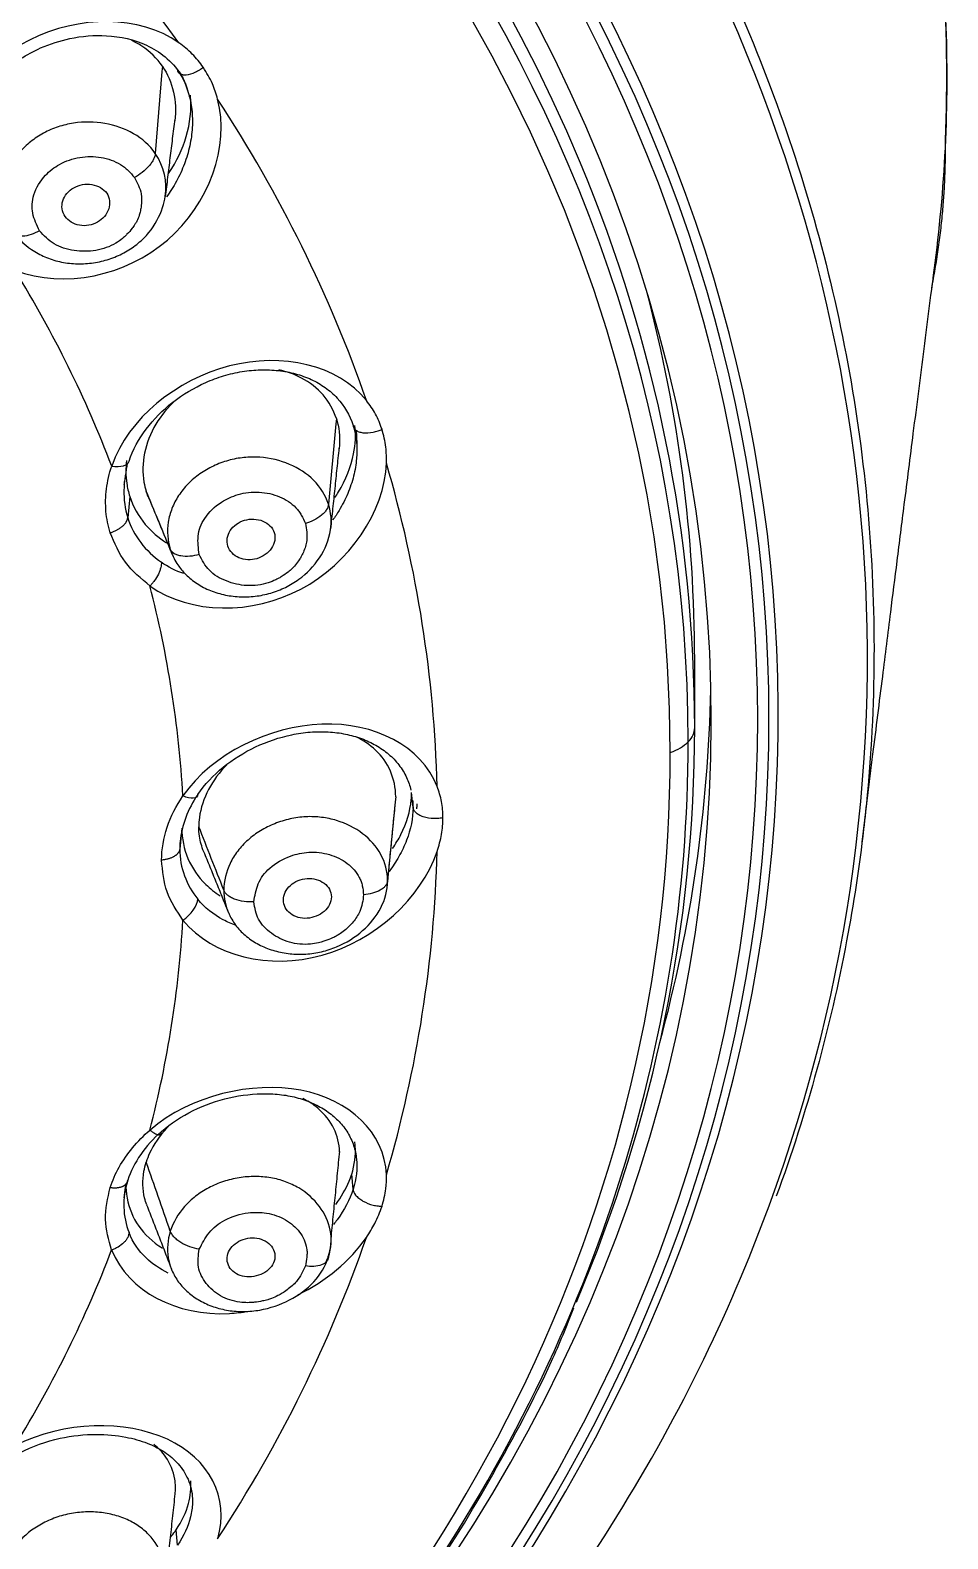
# Model space of a CAD drawing. Extents: x 0 to 1128, y 0 to 827.
# Drawn here: x 462.3 to 479.12, y 530.05 to 557.69 of the extents above; entities that cross this region are included whole.
import ezdxf

# ---------------------------------------------------------------- set-up
doc = ezdxf.new("R2010")
doc.units = 0
doc.header["$LTSCALE"] = 10
doc.header["$MEASUREMENT"] = 0
doc.layers.add('1', color=7, linetype='CONTINUOUS')

msp = doc.modelspace()

# ---------------------------------------------------------------- linework, layer by layer
at = {"layer": '1', "color": 7, "linetype": 'Continuous', "lineweight": -3}
for p, q in [((464.725, 557.029), (464.717, 556.929)), ((464.717, 556.929), (464.596, 555.428)), ((467.905, 550.474), (467.77, 549.001)), ((467.914, 550.572), (467.905, 550.474)), ((464.127, 549.147), (464.091, 548.755)), ((474.481, 544.908), (474.481, 546.149)), ((469.319, 543.449), (469.293, 543.719)), ((468.992, 543.548), (468.853, 542.105)), ((469.002, 543.643), (468.992, 543.548)), ((465.081, 543.07), (465.044, 542.685)), ((468.22, 536.451), (468.195, 536.727)), ((465, 529.93), (464.977, 530.212))]:
    msp.add_line(p, q, dxfattribs=at)
for centre, major_axis, ratio, start_param, end_param in [((437.081, 545.153), (38.932, 0), 0.838671, 5.765608, 7.853982), ((437.081, 545.084), (38.762, 0), 0.838671, 4.712389, 7.853982), ((437.081, 545.06), (38.555, 0), 0.838671, 4.712389, 7.853982), ((437.081, 545.06), (-37.7, 0), 0.838671, 2.104965, 4.712389), ((437.081, 544.908), (37.4, 0), 0.838671, 0.336028, 1.570796), ((437.081, 544.651), (37.281, 0), 0.838671, 0, 3.141593), ((437.081, 544.455), (-36.953, 0), 0.838671, 3.141593, 4.712389), ((437.081, 543.236), (32.688, 0), 0.838671, 0.545306, 0.763739), ((437.081, 543.236), (32.688, 0), 0.838671, 0.283506, 0.50194), ((437.081, 544.908), (37.4, 0), 0.838671, 0, 0.336028), ((437.081, 542.522), (28.054, 0), 0.838671, 0.310102, 0.475192), ((437.081, 546.149), (-37.4, 0), 0.838671, 3.141593, 3.357774), ((437.081, 543.236), (32.688, 0), 0.838671, 0.021707, 0.240141), ((437.081, 542.522), (28.053, 0), 0.838671, 0.048304, 0.213393), ((437.081, 546.149), (37.7, 0), 0.838671, 6.05974, 6.266005), ((437.081, 544.908), (37.4, 0), 0.838671, 5.940973, 6.283185), ((473.481, 544.908), (1, 0), 0.544639, 5.791064, 6.283185), ((437.081, 544.651), (37.281, 0), 0.838671, 5.752256, 6.283185), ((473.481, 544.908), (-1, 0), 0.544639, 2.15735, 2.649471), ((437.081, 544.455), (-36.953, 0), 0.838671, 1.570796, 3.141593), ((437.081, 545.295), (32.385, 0), 0.838671, 6.214119, 6.217506), ((437.081, 543.236), (32.688, 0), 0.838671, 6.043057, 6.261505), ((437.081, 542.522), (28.053, 0), 0.838671, 6.069691, 6.23478), ((437.081, 543.236), (32.688, 0), 0.838671, 5.781294, 5.999727), ((437.081, 542.522), (28.054, 0), 0.838671, 5.807892, 5.972982), ((437.081, 544.651), (37.281, 0), 0.838671, 3.592657, 5.752256)]:
    msp.add_ellipse(centre, major_axis=major_axis, ratio=ratio, start_param=start_param, end_param=end_param, dxfattribs=at)
for points, knots in [([(479.075, 555.666), (479.121, 556.733), (479.094, 558.6), (478.774, 561.288), (478.256, 563.684), (477.494, 566.071), (476.567, 568.253), (475.554, 570.172), (474.585, 571.732), (473.647, 573.064), (472.736, 574.224), (471.817, 575.288), (470.9, 576.265), (469.872, 577.275), (468.6, 578.424), (466.917, 579.793), (464.924, 581.216), (462.67, 582.617), (460.219, 583.936), (457.351, 585.239), (454.034, 586.472), (450.266, 587.568), (446.049, 588.439), (441.6, 588.988), (438.565, 589.09), (437.081, 589.078)], [0, 0, 0, 0, 0.057989, 0.102735, 0.150988, 0.195799, 0.243121, 0.283117, 0.315685, 0.343512, 0.371334, 0.394633, 0.418061, 0.441605, 0.46944, 0.506212, 0.551838, 0.591748, 0.636407, 0.685962, 0.740773, 0.800676, 0.865146, 0.934513, 1, 1, 1, 1]), ([(478.85, 553.148), (478.954, 553.894), (479.104, 555.431), (479.126, 557.751), (478.938, 560.068), (478.528, 562.449), (477.835, 565.002), (476.721, 567.839), (475.068, 570.897), (472.756, 574.1), (469.669, 577.356), (465.698, 580.524), (460.801, 583.505), (456.936, 585.023), (454.93, 585.811)], [0, 0, 0, 0, 0.053992, 0.111354, 0.168641, 0.223642, 0.288019, 0.361808, 0.444929, 0.537413, 0.639218, 0.750226, 0.870307, 1, 1, 1, 1]), ([(443.123, 512.535), (448.124, 513.167), (452.981, 514.592), (461.741, 518.832), (465.642, 521.647), (471.949, 528.279), (474.354, 532.094), (477.336, 540.2), (477.912, 544.488), (477.157, 552.948), (475.825, 557.116), (471.437, 564.759), (468.382, 568.232), (460.967, 574.002), (456.61, 576.298), (447.195, 579.397), (442.139, 580.199), (437.081, 580.199)], [0, 0, 0, 0, 0.125, 0.125, 0.25, 0.25, 0.375, 0.375, 0.5, 0.5, 0.625, 0.625, 0.75, 0.75, 0.875, 0.875, 1, 1, 1, 1]), ([(455.303, 576.847), (456.25, 576.426), (458.143, 575.585), (460.822, 574.091), (463.36, 572.437), (465.732, 570.617), (467.926, 568.648), (469.928, 566.539), (471.726, 564.304), (473.307, 561.957), (474.662, 559.512), (475.784, 556.986), (476.664, 554.392), (477.297, 551.748), (477.68, 549.07), (477.81, 546.374), (477.717, 544.365), (477.602, 543.26), (477.577, 543.05)], [0, 0, 0, 0, 0.065645, 0.131286, 0.196924, 0.262559, 0.328196, 0.393835, 0.459473, 0.525111, 0.590749, 0.656388, 0.722029, 0.787671, 0.853315, 0.91896, 0.984607, 1, 1, 1, 1]), ([(465.029, 557.456), (464.303, 557.968), (463.198, 557.963), (461.388, 557.052), (460.71, 556.169), (460.671, 555.256)], [0, 0, 0, 0, 0.5, 0.5, 1, 1, 1, 1]), ([(461.06, 555.766), (461.121, 555.991), (461.294, 556.374), (461.695, 556.842), (462.097, 557.16), (462.533, 557.395), (463.07, 557.566), (463.746, 557.621), (464.349, 557.484), (464.796, 557.206), (464.981, 557.003), (465.063, 556.883)], [0, 0, 0, 0, 0.145259, 0.263283, 0.352707, 0.431639, 0.536966, 0.668048, 0.822712, 0.908311, 1, 1, 1, 1]), ([(464.725, 557.029), (464.627, 557.172), (464.497, 557.296), (464.291, 557.433), (464.228, 557.468), (464.163, 557.499)], [0, 0, 0, 0, 0.712792, 0.712792, 1, 1, 1, 1]), ([(465.475, 557.007), (465.412, 557.091), (465.284, 557.261), (465.114, 557.391), (465.029, 557.456)], [0, 0, 0, 0, 0.499316, 1, 1, 1, 1]), ([(464.725, 557.029), (464.822, 556.887), (464.891, 556.724), (464.969, 556.385), (464.976, 556.204), (464.953, 556.026)], [0, 0, 0, 0, 0.500955, 0.500955, 1, 1, 1, 1]), ([(465, 556.967), (465.117, 556.797), (465.237, 556.504), (465.285, 556.072), (465.266, 555.736), (465.192, 555.4), (465.069, 555.074), (464.931, 554.82), (464.834, 554.678), (464.802, 554.634)], [0, 0, 0, 0, 0.268329, 0.402494, 0.536659, 0.670823, 0.804988, 0.939153, 1, 1, 1, 1]), ([(465, 556.967), (465.002, 556.938), (465.022, 556.898), (465.09, 556.871), (465.184, 556.868), (465.303, 556.904), (465.409, 556.961), (465.455, 556.992), (465.475, 557.007)], [0, 0, 0, 0, 0.252109, 0.378599, 0.505088, 0.758067, 0.884557, 1, 1, 1, 1]), ([(465.738, 556.426), (465.71, 556.521), (465.649, 556.728), (465.536, 556.909), (465.475, 557.007)], [0, 0, 0, 0, 0.459061, 1, 1, 1, 1]), ([(462.027, 553.286), (462.935, 552.944), (464.051, 553.186), (465.582, 554.497), (465.963, 555.556), (465.738, 556.426)], [0, 0, 0, 0, 0.5, 0.5, 1, 1, 1, 1]), ([(464.839, 555.061), (464.843, 555.067), (464.847, 555.073), (464.989, 555.283), (465.096, 555.508), (465.234, 555.98), (465.263, 556.235), (465.241, 556.483), (465.24, 556.49), (465.24, 556.497)], [0, 0, 0, 0, 0.013654, 0.013654, 0.485372, 0.485372, 0.985522, 0.985522, 1, 1, 1, 1]), ([(464.596, 555.428), (464.493, 555.578), (464.218, 555.821), (463.679, 556.009), (463.19, 556.014), (462.812, 555.925), (462.544, 555.81), (462.305, 555.65), (462.103, 555.454), (461.945, 555.229), (461.838, 554.983), (461.789, 554.725), (461.802, 554.384), (461.897, 554.14), (461.997, 553.995)], [0, 0, 0, 0, 0.125, 0.25, 0.375, 0.4375, 0.5, 0.5625, 0.625, 0.6875, 0.75, 0.8125, 0.875, 1, 1, 1, 1]), ([(462.472, 554.011), (462.448, 554.064), (462.399, 554.169), (462.344, 554.331), (462.33, 554.503), (462.38, 554.748), (462.54, 555.016), (462.846, 555.255), (463.209, 555.378), (463.607, 555.377), (463.882, 555.282), (464.031, 555.178), (464.119, 555.098), (464.177, 555.032), (464.215, 554.987)], [0, 0, 0, 0, 0.063643, 0.126094, 0.187936, 0.250867, 0.393803, 0.500687, 0.625167, 0.749838, 0.874914, 0.906043, 0.937167, 1, 1, 1, 1]), ([(464.596, 555.428), (464.594, 555.397), (464.579, 555.344), (464.531, 555.263), (464.466, 555.179), (464.358, 555.077), (464.262, 555.013), (464.215, 554.987)], [0, 0, 0, 0, 0.248207, 0.37359, 0.498973, 0.74974, 1, 1, 1, 1]), ([(464.215, 554.987), (464.266, 554.89), (464.352, 554.728), (464.346, 554.512), (464.325, 554.381), (464.298, 554.286), (464.267, 554.203), (464.22, 554.124), (464.164, 554.042), (464.096, 553.967), (464.035, 553.906), (463.97, 553.85), (463.813, 553.738), (463.506, 553.629), (463.105, 553.633), (462.721, 553.748), (462.555, 553.924), (462.472, 554.011)], [0, 0, 0, 0, 0.117822, 0.197526, 0.233095, 0.261972, 0.304107, 0.327018, 0.357576, 0.406557, 0.428802, 0.443927, 0.492279, 0.617472, 0.745259, 0.873294, 1, 1, 1, 1]), ([(461.997, 553.995), (462.097, 553.849), (462.297, 553.664), (462.632, 553.501), (462.911, 553.424), (463.206, 553.399), (463.501, 553.424), (463.787, 553.498), (464.054, 553.617), (464.289, 553.779), (464.548, 554.04), (464.712, 554.34), (464.767, 554.575), (464.776, 554.642)], [0, 0, 0, 0, 0.156171, 0.234256, 0.312341, 0.390427, 0.468512, 0.546598, 0.624683, 0.702768, 0.780854, 0.937024, 1, 1, 1, 1]), ([(462.472, 554.011), (462.424, 553.984), (462.318, 553.936), (462.188, 553.91), (462.103, 553.916), (462.036, 553.938), (462.007, 553.97), (461.997, 553.995)], [0, 0, 0, 0, 0.25026, 0.501027, 0.62641, 0.751793, 1, 1, 1, 1]), ([(477.549, 542.814), (477.616, 543.351), (477.741, 544.363), (477.916, 545.766), (478.064, 546.944), (478.196, 547.995), (478.334, 549.086), (478.499, 550.384), (478.687, 551.859), (478.82, 552.901), (478.888, 553.426)], [0, 0, 0, 0, 0.151431, 0.285496, 0.396001, 0.484054, 0.58199, 0.704301, 0.851097, 1, 1, 1, 1]), ([(468.465, 550.905), (467.939, 551.555), (466.923, 551.785), (464.988, 551.287), (464.099, 550.577), (463.797, 549.701)], [0, 0, 0, 0, 0.5, 0.5, 1, 1, 1, 1]), ([(464.115, 549.792), (464.184, 550), (464.4, 550.395), (464.895, 550.891), (465.407, 551.198), (465.847, 551.362), (466.13, 551.428), (466.357, 551.457), (466.581, 551.47), (466.855, 551.459), (467.169, 551.4), (467.459, 551.295), (467.718, 551.146), (468.009, 550.89), (468.159, 550.637), (468.22, 550.446)], [0, 0, 0, 0, 0.125, 0.25, 0.375, 0.4375, 0.5, 0.53125, 0.5625, 0.625, 0.6875, 0.75, 0.8125, 0.875, 1, 1, 1, 1]), ([(467.914, 550.572), (467.863, 550.731), (467.778, 550.879), (467.562, 551.13), (467.427, 551.235), (467.148, 551.382), (467.006, 551.432), (466.858, 551.463)], [0, 0, 0, 0, 0.353362, 0.353362, 0.703672, 0.703672, 1, 1, 1, 1]), ([(464.973, 550.912), (464.829, 550.78), (464.702, 550.629), (464.506, 550.302), (464.435, 550.12), (464.362, 549.761), (464.358, 549.579), (464.398, 549.351), (464.411, 549.295), (464.429, 549.241)], [0, 0, 0, 0, 0.293785, 0.293785, 0.599632, 0.599632, 0.902064, 0.902064, 1, 1, 1, 1]), ([(468.751, 550.375), (468.716, 550.471), (468.645, 550.662), (468.525, 550.824), (468.465, 550.905)], [0, 0, 0, 0, 0.499304, 1, 1, 1, 1]), ([(468.22, 550.446), (468.281, 550.257), (468.311, 549.947), (468.239, 549.518), (468.13, 549.196), (467.992, 548.927), (467.889, 548.769), (467.847, 548.711)], [0, 0, 0, 0, 0.356839, 0.535258, 0.713678, 0.892097, 1, 1, 1, 1]), ([(467.887, 549.123), (467.91, 549.158), (467.933, 549.193), (468.087, 549.448), (468.184, 549.689), (468.265, 550.1), (468.273, 550.275), (468.253, 550.442)], [0, 0, 0, 0, 0.085264, 0.085264, 0.616561, 0.616561, 1, 1, 1, 1]), ([(467.914, 550.572), (467.964, 550.414), (467.982, 550.242), (467.969, 550.051), (467.968, 550.033), (467.966, 550.015)], [0, 0, 0, 0, 0.905781, 0.905781, 1, 1, 1, 1]), ([(468.22, 550.446), (468.223, 550.417), (468.245, 550.372), (468.321, 550.329), (468.426, 550.304), (468.558, 550.312), (468.677, 550.344), (468.728, 550.365), (468.751, 550.375)], [0, 0, 0, 0, 0.252109, 0.378599, 0.505088, 0.758067, 0.884557, 1, 1, 1, 1]), ([(468.832, 549.757), (468.832, 549.855), (468.833, 550.068), (468.78, 550.267), (468.751, 550.375)], [0, 0, 0, 0, 0.459061, 1, 1, 1, 1]), ([(464.069, 549.805), (464.052, 549.663), (464.053, 549.521), (464.084, 549.304), (464.102, 549.224), (464.127, 549.147)], [0, 0, 0, 0, 0.632206, 0.632206, 1, 1, 1, 1]), ([(467.77, 549.001), (467.717, 549.169), (467.528, 549.463), (467.072, 549.761), (466.607, 549.871), (466.221, 549.866), (465.933, 549.813), (465.658, 549.709), (465.407, 549.564), (465.19, 549.381), (465.015, 549.165), (464.892, 548.926), (464.802, 548.593), (464.819, 548.338), (464.871, 548.175)], [0, 0, 0, 0, 0.125, 0.25, 0.375, 0.4375, 0.5, 0.5625, 0.625, 0.6875, 0.75, 0.8125, 0.875, 1, 1, 1, 1]), ([(464.499, 547.504), (465.253, 546.979), (466.366, 546.975), (468.157, 547.919), (468.799, 548.865), (468.832, 549.757)], [0, 0, 0, 0, 0.5, 0.5, 1, 1, 1, 1]), ([(465.401, 548.081), (465.393, 548.138), (465.379, 548.249), (465.375, 548.418), (465.412, 548.587), (465.532, 548.813), (465.764, 549.038), (466.125, 549.203), (466.506, 549.245), (466.884, 549.158), (467.117, 549.007), (467.227, 548.874), (467.287, 548.778), (467.322, 548.701), (467.346, 548.65)], [0, 0, 0, 0, 0.063643, 0.126094, 0.187936, 0.250867, 0.393803, 0.500687, 0.625167, 0.749838, 0.874914, 0.906043, 0.937167, 1, 1, 1, 1]), ([(464.127, 549.147), (464.186, 548.961), (464.285, 548.785), (464.522, 548.504), (464.655, 548.388), (464.804, 548.294)], [0, 0, 0, 0, 0.539005, 0.539005, 1, 1, 1, 1]), ([(467.77, 549.001), (467.768, 548.971), (467.751, 548.922), (467.698, 548.852), (467.625, 548.783), (467.505, 548.706), (467.397, 548.665), (467.346, 548.65)], [0, 0, 0, 0, 0.248207, 0.37359, 0.498973, 0.74974, 1, 1, 1, 1]), ([(464.499, 547.504), (464.335, 547.641), (464.008, 547.912), (463.849, 548.291), (463.77, 548.479)], [0, 0, 0, 0, 0.500612, 1, 1, 1, 1]), ([(464.993, 547.918), (465.033, 547.854), (465.134, 547.726), (465.328, 547.561), (465.57, 547.426), (465.843, 547.339), (466.131, 547.3), (466.425, 547.309), (466.715, 547.367), (466.986, 547.473), (467.311, 547.67), (467.643, 548.014), (467.78, 548.351), (467.807, 548.531)], [0, 0, 0, 0, 0.067589, 0.144351, 0.221113, 0.297876, 0.374638, 0.4514, 0.528162, 0.604924, 0.681686, 0.835211, 1, 1, 1, 1]), ([(467.346, 548.65), (467.365, 548.545), (467.398, 548.37), (467.329, 548.162), (467.27, 548.04), (467.216, 547.954), (467.162, 547.88), (467.094, 547.813), (467.016, 547.746), (466.929, 547.688), (466.853, 547.643), (466.774, 547.602), (466.592, 547.528), (466.269, 547.489), (465.889, 547.579), (465.559, 547.772), (465.454, 547.979), (465.401, 548.081)], [0, 0, 0, 0, 0.117822, 0.197526, 0.233095, 0.261972, 0.304107, 0.327018, 0.357576, 0.406557, 0.428802, 0.443927, 0.492279, 0.617472, 0.745259, 0.873294, 1, 1, 1, 1]), ([(465.401, 548.081), (465.347, 548.065), (465.229, 548.042), (465.084, 548.046), (464.989, 548.071), (464.914, 548.109), (464.883, 548.148), (464.871, 548.175)], [0, 0, 0, 0, 0.25026, 0.501027, 0.62641, 0.751793, 1, 1, 1, 1]), ([(464.706, 547.939), (464.708, 547.912), (464.703, 547.863), (464.679, 547.786), (464.644, 547.703), (464.594, 547.62), (464.54, 547.549), (464.512, 547.518), (464.499, 547.504)], [0, 0, 0, 0, 0.252213, 0.378774, 0.505336, 0.758459, 0.885021, 1, 1, 1, 1]), ([(469.762, 543.832), (469.473, 544.571), (468.616, 545.008), (466.685, 544.938), (465.647, 544.44), (465.103, 543.658)], [0, 0, 0, 0, 0.5, 0.5, 1, 1, 1, 1]), ([(465.375, 543.683), (465.501, 543.869), (465.818, 544.205), (466.422, 544.58), (466.983, 544.769), (467.434, 544.835), (467.767, 544.839), (468.084, 544.798), (468.379, 544.716), (468.646, 544.592), (468.878, 544.431), (469.068, 544.232), (469.205, 544.008), (469.262, 543.844), (469.282, 543.763)], [0, 0, 0, 0, 0.13428, 0.26856, 0.40284, 0.46998, 0.53712, 0.60426, 0.6714, 0.73854, 0.80568, 0.87282, 0.93996, 1, 1, 1, 1]), ([(469.002, 543.643), (469.002, 543.808), (468.967, 543.969), (468.842, 544.258), (468.749, 544.388), (468.531, 544.594), (468.408, 544.676), (468.273, 544.739)], [0, 0, 0, 0, 0.347824, 0.347824, 0.692646, 0.692646, 1, 1, 1, 1]), ([(465.906, 544.23), (465.771, 544.093), (465.657, 543.938), (465.486, 543.613), (465.428, 543.437), (465.397, 543.208), (465.393, 543.151), (465.393, 543.095)], [0, 0, 0, 0, 0.423788, 0.423788, 0.859049, 0.859049, 1, 1, 1, 1]), ([(468.943, 542.695), (469.001, 542.779), (469.053, 542.865), (469.201, 543.158), (469.267, 543.377), (469.291, 543.631), (469.293, 543.675), (469.293, 543.719)], [0, 0, 0, 0, 0.262062, 0.262062, 0.872293, 0.872293, 1, 1, 1, 1]), ([(469.868, 543.258), (469.864, 543.358), (469.856, 543.559), (469.793, 543.74), (469.762, 543.831)], [0, 0, 0, 0, 0.499321, 1, 1, 1, 1]), ([(469.319, 543.449), (469.319, 543.251), (469.256, 542.944), (469.07, 542.55), (468.948, 542.363), (468.882, 542.275)], [0, 0, 0, 0, 0.50652, 0.75978, 1, 1, 1, 1]), ([(469.868, 543.258), (469.845, 543.253), (469.793, 543.244), (469.67, 543.239), (469.532, 543.26), (469.424, 543.309), (469.344, 543.369), (469.322, 543.419), (469.319, 543.449)], [0, 0, 0, 0, 0.113263, 0.240065, 0.493669, 0.620472, 0.747274, 1, 1, 1, 1]), ([(468.853, 542.105), (468.853, 542.278), (468.763, 542.604), (468.42, 542.989), (468.013, 543.196), (467.645, 543.274), (467.355, 543.285), (467.063, 543.244), (466.781, 543.157), (466.519, 543.027), (466.288, 542.856), (466.098, 542.652), (465.912, 542.35), (465.852, 542.099), (465.852, 541.93)], [0, 0, 0, 0, 0.125, 0.25, 0.375, 0.4375, 0.5, 0.5625, 0.625, 0.6875, 0.75, 0.8125, 0.875, 1, 1, 1, 1]), ([(469.762, 542.642), (469.793, 542.746), (469.856, 542.953), (469.864, 543.157), (469.868, 543.258)], [0, 0, 0, 0, 0.502405, 1, 1, 1, 1]), ([(465.081, 543.07), (465.081, 542.877), (465.121, 542.686), (465.269, 542.336), (465.38, 542.173), (465.598, 541.96), (465.687, 541.89), (465.783, 541.83)], [0, 0, 0, 0, 0.38862, 0.38862, 0.780122, 0.780122, 1, 1, 1, 1]), ([(465.483, 542.637), (465.446, 542.728), (465.42, 542.824), (465.397, 542.979), (465.393, 543.037), (465.393, 543.095)], [0, 0, 0, 0, 0.636558, 0.636558, 1, 1, 1, 1]), ([(477.577, 543.05), (477.498, 542.365), (477.152, 540.092), (476.538, 537.857), (475.977, 536.324)], [0, 0, 0, 0, 0.300481, 1, 1, 1, 1]), ([(465.103, 541.383), (465.65, 540.715), (466.688, 540.473), (468.615, 541.007), (469.473, 541.785), (469.762, 542.642)], [0, 0, 0, 0, 0.5, 0.5, 1, 1, 1, 1]), ([(466.4, 541.717), (466.41, 541.773), (466.43, 541.884), (466.477, 542.049), (466.563, 542.204), (466.745, 542.397), (467.033, 542.564), (467.425, 542.646), (467.798, 542.604), (468.13, 542.439), (468.304, 542.243), (468.369, 542.091), (468.397, 541.985), (468.407, 541.903), (468.413, 541.849)], [0, 0, 0, 0, 0.063643, 0.126094, 0.187936, 0.250867, 0.393803, 0.500687, 0.625167, 0.749838, 0.874914, 0.906043, 0.937167, 1, 1, 1, 1]), ([(465.103, 541.383), (464.99, 541.55), (464.765, 541.883), (464.729, 542.282), (464.711, 542.482)], [0, 0, 0, 0, 0.500612, 1, 1, 1, 1]), ([(465.941, 541.508), (465.949, 541.489), (465.994, 541.396), (466.098, 541.238), (466.288, 541.056), (466.519, 540.913), (466.781, 540.813), (467.063, 540.759), (467.355, 540.752), (467.645, 540.796), (468.013, 540.917), (468.583, 541.272), (468.853, 541.757), (468.853, 542.105)], [0, 0, 0, 0, 0.017527, 0.087703, 0.15788, 0.228057, 0.298233, 0.36841, 0.438587, 0.508763, 0.57894, 0.719293, 1, 1, 1, 1]), ([(468.853, 542.105), (468.85, 542.076), (468.833, 542.03), (468.778, 541.972), (468.703, 541.919), (468.578, 541.869), (468.466, 541.852), (468.413, 541.849)], [0, 0, 0, 0, 0.248207, 0.37359, 0.498973, 0.74974, 1, 1, 1, 1]), ([(466.078, 541.285), (465.996, 541.314), (465.727, 541.431), (465.501, 541.61), (465.374, 541.765)], [0, 0, 0, 0, 0.295261, 1, 1, 1, 1]), ([(466.4, 541.717), (466.344, 541.714), (466.222, 541.716), (466.072, 541.753), (465.974, 541.8), (465.896, 541.855), (465.863, 541.901), (465.852, 541.93)], [0, 0, 0, 0, 0.25026, 0.501027, 0.62641, 0.751793, 1, 1, 1, 1]), ([(468.413, 541.849), (468.4, 541.743), (468.378, 541.567), (468.25, 541.381), (468.157, 541.276), (468.08, 541.204), (468.006, 541.144), (467.922, 541.095), (467.828, 541.046), (467.728, 541.009), (467.643, 540.981), (467.556, 540.959), (467.36, 540.926), (467.042, 540.959), (466.71, 541.127), (466.457, 541.385), (466.419, 541.607), (466.4, 541.717)], [0, 0, 0, 0, 0.117822, 0.197526, 0.233095, 0.261972, 0.304107, 0.327018, 0.357576, 0.406557, 0.428802, 0.443927, 0.492279, 0.617472, 0.745259, 0.873294, 1, 1, 1, 1]), ([(468.832, 536.717), (468.799, 537.492), (468.156, 538.096), (466.365, 538.435), (465.25, 538.176), (464.499, 537.537)], [0, 0, 0, 0, 0.5, 0.5, 1, 1, 1, 1]), ([(464.707, 537.509), (464.882, 537.662), (465.279, 537.92), (465.95, 538.153), (466.521, 538.217), (466.952, 538.186), (467.255, 538.12), (467.529, 538.014), (467.769, 537.872), (467.971, 537.697), (468.13, 537.492), (468.239, 537.259), (468.311, 536.92), (468.281, 536.641), (468.22, 536.451)], [0, 0, 0, 0, 0.125, 0.25, 0.375, 0.4375, 0.5, 0.5625, 0.625, 0.6875, 0.75, 0.8125, 0.875, 1, 1, 1, 1]), ([(467.974, 537.13), (467.973, 537.15), (467.972, 537.17), (467.958, 537.341), (467.913, 537.487), (467.767, 537.75), (467.662, 537.87), (467.464, 538.023), (467.385, 538.072), (467.299, 538.114)], [0, 0, 0, 0, 0.047844, 0.047844, 0.412439, 0.412439, 0.788146, 0.788146, 1, 1, 1, 1]), ([(464.823, 537.591), (464.817, 537.584), (464.811, 537.578), (464.674, 537.43), (464.566, 537.273), (464.467, 537.058), (464.446, 537.004), (464.429, 536.95)], [0, 0, 0, 0, 0.034116, 0.034116, 0.76373, 0.76373, 1, 1, 1, 1]), ([(464.499, 537.537), (464.512, 537.526), (464.539, 537.505), (464.594, 537.47), (464.644, 537.45), (464.679, 537.451), (464.703, 537.466), (464.708, 537.49), (464.707, 537.509)], [0, 0, 0, 0, 0.115643, 0.242119, 0.495072, 0.621548, 0.748024, 1, 1, 1, 1]), ([(468.195, 536.727), (468.25, 536.9), (468.273, 537.076), (468.259, 537.267), (468.256, 537.294), (468.252, 537.321)], [0, 0, 0, 0, 0.857928, 0.857928, 1, 1, 1, 1]), ([(464.438, 536.166), (464.423, 536.208), (464.41, 536.25), (464.363, 536.448), (464.357, 536.615), (464.397, 536.837), (464.411, 536.894), (464.429, 536.95)], [0, 0, 0, 0, 0.172523, 0.172523, 0.790733, 0.790733, 1, 1, 1, 1]), ([(464.056, 536.51), (464.057, 536.483), (464.059, 536.456), (464.076, 536.243), (464.13, 536.062), (464.307, 535.734), (464.436, 535.584), (464.635, 535.432), (464.679, 535.401), (464.726, 535.373)], [0, 0, 0, 0, 0.059052, 0.059052, 0.467051, 0.467051, 0.886924, 0.886924, 1, 1, 1, 1]), ([(467.77, 535.208), (467.824, 535.376), (467.839, 535.709), (467.633, 536.156), (467.311, 536.443), (466.986, 536.598), (466.715, 536.67), (466.425, 536.694), (466.131, 536.67), (465.842, 536.601), (465.57, 536.486), (465.328, 536.329), (465.058, 536.077), (464.923, 535.848), (464.871, 535.686)], [0, 0, 0, 0, 0.125, 0.25, 0.375, 0.4375, 0.5, 0.5625, 0.625, 0.6875, 0.75, 0.8125, 0.875, 1, 1, 1, 1]), ([(467.902, 536.175), (468.004, 536.311), (468.089, 536.455), (468.166, 536.643), (468.181, 536.685), (468.195, 536.727)], [0, 0, 0, 0, 0.777495, 0.777495, 1, 1, 1, 1]), ([(468.751, 536.141), (468.78, 536.248), (468.834, 536.443), (468.832, 536.632), (468.832, 536.716)], [0, 0, 0, 0, 0.54889, 1, 1, 1, 1]), ([(463.796, 535.34), (463.743, 535.525), (463.635, 535.894), (463.725, 536.288), (463.77, 536.485)], [0, 0, 0, 0, 0.50061, 1, 1, 1, 1]), ([(468.22, 536.451), (468.16, 536.262), (468.044, 536.042), (467.886, 535.836), (467.863, 535.807)], [0, 0, 0, 0, 0.858458, 1, 1, 1, 1]), ([(468.22, 536.451), (468.223, 536.421), (468.245, 536.366), (468.321, 536.289), (468.426, 536.217), (468.558, 536.165), (468.677, 536.144), (468.728, 536.141), (468.751, 536.141)], [0, 0, 0, 0, 0.251999, 0.378486, 0.504974, 0.757949, 0.884437, 1, 1, 1, 1]), ([(465.401, 535.353), (465.428, 535.405), (465.481, 535.508), (465.576, 535.657), (465.706, 535.788), (465.937, 535.935), (466.262, 536.035), (466.657, 536.03), (466.997, 535.91), (467.26, 535.679), (467.364, 535.452), (467.379, 535.291), (467.372, 535.183), (467.356, 535.102), (467.346, 535.048)], [0, 0, 0, 0, 0.063643, 0.126094, 0.187936, 0.250867, 0.393803, 0.500687, 0.625167, 0.749838, 0.874914, 0.906043, 0.937167, 1, 1, 1, 1]), ([(468.465, 535.569), (468.521, 535.655), (468.641, 535.841), (468.712, 536.036), (468.751, 536.141)], [0, 0, 0, 0, 0.459073, 1, 1, 1, 1]), ([(464.871, 535.686), (464.819, 535.523), (464.803, 535.287), (464.863, 535.064), (464.887, 535)], [0, 0, 0, 0, 0.700956, 1, 1, 1, 1]), ([(465.401, 535.353), (465.347, 535.362), (465.229, 535.391), (465.084, 535.46), (464.989, 535.528), (464.914, 535.6), (464.883, 535.653), (464.871, 535.686)], [0, 0, 0, 0, 0.25026, 0.501027, 0.62641, 0.751793, 1, 1, 1, 1]), ([(464.114, 535.657), (464.113, 535.63), (464.101, 535.584), (464.062, 535.521), (464.007, 535.458), (463.933, 535.403), (463.854, 535.362), (463.815, 535.346), (463.796, 535.34)], [0, 0, 0, 0, 0.252229, 0.378798, 0.505368, 0.758507, 0.885076, 1, 1, 1, 1]), ([(464.834, 534.916), (464.682, 534.989), (464.385, 535.191), (464.184, 535.479), (464.114, 535.657)], [0, 0, 0, 0, 0.459337, 1, 1, 1, 1]), ([(463.796, 535.34), (464.103, 534.576), (464.988, 534.123), (466.07, 534.183), (466.186, 534.197), (466.302, 534.217)], [0, 0, 0, 0, 0.89355, 0.89355, 1, 1, 1, 1]), ([(464.887, 535), (464.892, 534.988), (464.927, 534.902), (465.015, 534.747), (465.19, 534.559), (465.407, 534.406), (465.658, 534.293), (465.933, 534.224), (466.221, 534.204), (466.607, 534.242), (467.258, 534.462), (467.663, 534.873), (467.77, 535.208)], [0, 0, 0, 0, 0.011163, 0.087227, 0.163291, 0.239356, 0.31542, 0.391485, 0.467549, 0.543614, 0.695742, 1, 1, 1, 1]), ([(467.346, 535.048), (467.301, 534.949), (467.226, 534.783), (467.047, 534.631), (466.927, 534.549), (466.831, 534.496), (466.743, 534.455), (466.648, 534.425), (466.544, 534.399), (466.439, 534.384), (466.349, 534.375), (466.26, 534.373), (466.065, 534.383), (465.774, 534.482), (465.512, 534.716), (465.352, 535.02), (465.385, 535.242), (465.401, 535.353)], [0, 0, 0, 0, 0.117822, 0.197526, 0.233095, 0.261972, 0.304107, 0.327018, 0.357576, 0.406557, 0.428802, 0.443927, 0.492279, 0.617472, 0.745259, 0.873294, 1, 1, 1, 1]), ([(467.77, 535.208), (467.768, 535.18), (467.751, 535.138), (467.698, 535.092), (467.625, 535.055), (467.505, 535.032), (467.397, 535.039), (467.346, 535.048)], [0, 0, 0, 0, 0.248207, 0.37359, 0.498973, 0.74974, 1, 1, 1, 1]), ([(469.279, 528.886), (469.364, 528.998), (469.921, 529.75), (470.794, 531.22), (471.706, 532.911), (472.139, 533.95), (472.268, 534.279)], [0, 0, 0, 0, 0.066682, 0.446384, 0.825836, 1, 1, 1, 1]), ([(465.739, 530.048), (465.964, 530.802), (465.583, 531.517), (464.05, 532.225), (462.93, 532.211), (462.026, 531.755)], [0, 0, 0, 0, 0.5, 0.5, 1, 1, 1, 1]), ([(462.108, 531.622), (462.351, 531.745), (462.808, 531.911), (463.491, 531.981), (464.031, 531.93), (464.439, 531.816), (464.762, 531.655), (465.013, 531.444), (465.203, 531.169), (465.264, 530.953), (465.273, 530.831)], [0, 0, 0, 0, 0.170221, 0.3166, 0.441233, 0.543582, 0.629921, 0.733042, 0.856481, 1, 1, 1, 1]), ([(464.959, 530.851), (464.97, 530.951), (464.968, 531.049), (464.929, 531.288), (464.872, 531.425), (464.728, 531.631), (464.655, 531.71), (464.57, 531.78)], [0, 0, 0, 0, 0.276628, 0.276628, 0.701617, 0.701617, 1, 1, 1, 1]), ([(464.977, 530.212), (465.084, 530.367), (465.162, 530.531), (465.244, 530.834), (465.256, 530.977), (465.245, 531.112)], [0, 0, 0, 0, 0.531017, 0.531017, 1, 1, 1, 1]), ([(465.27, 530.868), (465.276, 530.814), (465.282, 530.677), (465.238, 530.364), (465.118, 530.102), (465, 529.93)], [0, 0, 0, 0, 0.180776, 0.453851, 1, 1, 1, 1]), ([(464.596, 528.782), (464.7, 528.932), (464.819, 529.251), (464.764, 529.726), (464.548, 530.073), (464.289, 530.292), (464.054, 530.42), (463.787, 530.505), (463.501, 530.546), (463.206, 530.541), (462.911, 530.488), (462.632, 530.389), (462.297, 530.204), (462.097, 530.012), (461.997, 529.866)], [0, 0, 0, 0, 0.125, 0.25, 0.375, 0.4375, 0.5, 0.5625, 0.625, 0.6875, 0.75, 0.8125, 0.875, 1, 1, 1, 1]), ([(464.877, 530.079), (464.882, 530.086), (464.888, 530.093), (464.923, 530.136), (464.951, 530.174), (464.977, 530.212)], [0, 0, 0, 0, 0.156615, 0.156615, 1, 1, 1, 1])]:
    msp.add_open_spline(points, degree=3, knots=knots, dxfattribs=at)
for points, degree in [([(465.062, 556.883), (465.222, 556.592), (465.266, 556.223)], 2), ([(464.784, 554.638), (464.957, 556.056)], 1), ([(478.825, 552.962), (479.097, 554.342), (479.075, 555.666)], 2), ([(464.776, 554.642), (464.815, 554.911), (464.762, 555.187), (464.596, 555.428)], 3), ([(462.943, 554.275), (462.886, 554.358), (462.855, 554.568), (463.078, 554.835), (463.445, 554.899), (463.648, 554.784), (463.705, 554.701)], 3), ([(463.705, 554.701), (463.762, 554.618), (463.786, 554.404), (463.559, 554.135), (463.195, 554.073), (463, 554.192), (462.943, 554.275)], 3), ([(468.276, 550.357), (468.29, 550.19), (468.289, 549.999)], 2), ([(463.797, 549.701), (463.957, 549.672), (464.111, 549.716), (464.115, 549.792)], 3), ([(467.813, 548.55), (467.968, 550.032)], 1), ([(463.77, 548.479), (463.729, 548.607), (463.678, 548.867), (463.686, 549.285), (463.751, 549.561), (463.797, 549.701)], 3), ([(464.026, 549.363), (464.085, 549.738)], 1), ([(464.021, 549.265), (464.016, 549.09), (464.039, 548.918), (464.091, 548.755)], 3), ([(464.032, 549.425), (464.026, 549.372), (464.022, 549.318), (464.021, 549.265)], 3), ([(464.465, 549.141), (464.452, 549.174), (464.439, 549.207), (464.429, 549.241)], 3), ([(464.871, 548.175), (464.724, 548.531), (464.576, 548.886), (464.429, 549.241)], 3), ([(464.465, 549.142), (464.906, 548.082)], 1), ([(467.807, 548.531), (467.83, 548.687), (467.82, 548.846), (467.77, 549.001)], 3), ([(464.091, 548.755), (464.197, 548.427), (464.416, 548.142), (464.707, 547.94)], 3), ([(465.927, 548.235), (465.897, 548.327), (465.929, 548.537), (466.22, 548.747), (466.588, 548.73), (466.746, 548.575), (466.776, 548.483)], 3), ([(466.776, 548.483), (466.805, 548.391), (466.764, 548.178), (466.47, 547.967), (466.106, 547.985), (465.956, 548.143), (465.927, 548.235)], 3), ([(464.871, 548.175), (464.9, 548.085), (464.941, 547.998), (464.993, 547.918)], 3), ([(465.117, 547.731), (464.971, 547.782), (464.832, 547.852), (464.706, 547.939)], 3), ([(465.375, 543.683), (465.193, 543.416), (465.079, 543.119), (465.051, 542.826)], 3), ([(465.375, 543.683), (465.376, 543.607), (465.244, 543.595), (465.103, 543.658)], 3), ([(464.711, 542.482), (464.711, 542.882), (464.852, 543.293), (465.103, 543.658)], 3), ([(468.847, 542.003), (468.997, 543.536)], 1), ([(469.312, 543.583), (469.316, 543.539), (469.319, 543.494), (469.319, 543.449)], 3), ([(465.852, 541.93), (465.699, 542.319), (465.546, 542.707), (465.393, 543.095)], 3), ([(465.051, 542.826), (465.046, 542.779), (465.044, 542.732), (465.044, 542.685)], 3), ([(465.044, 542.685), (465.044, 542.345), (465.164, 542.024), (465.375, 541.766)], 3), ([(465.482, 542.639), (465.933, 541.529)], 1), ([(466.944, 541.753), (466.944, 541.848), (467.038, 542.045), (467.377, 542.185), (467.72, 542.089), (467.823, 541.906), (467.823, 541.81)], 3), ([(465.103, 541.383), (465.244, 541.472), (465.375, 541.658), (465.374, 541.765)], 3), ([(465.852, 541.93), (465.852, 541.783), (465.883, 541.641), (465.941, 541.508)], 3), ([(467.823, 541.81), (467.823, 541.714), (467.72, 541.517), (467.377, 541.377), (467.038, 541.473), (466.944, 541.657), (466.944, 541.753)], 3), ([(463.77, 536.485), (463.811, 536.613), (463.92, 536.86), (464.169, 537.22), (464.38, 537.434), (464.499, 537.537)], 3), ([(464.707, 537.509), (464.415, 537.254), (464.195, 536.942), (464.091, 536.616)], 3), ([(467.818, 535.546), (467.975, 537.144)], 1), ([(464.871, 535.686), (464.724, 536.107), (464.576, 536.528), (464.429, 536.95)], 3), ([(464.091, 536.616), (463.986, 536.287), (463.998, 535.951), (464.114, 535.657)], 3), ([(464.025, 536.293), (464.058, 536.55)], 1), ([(464.437, 536.168), (464.891, 534.993)], 1), ([(465.927, 535.271), (465.956, 535.363), (466.106, 535.532), (466.47, 535.595), (466.764, 535.429), (466.805, 535.229), (466.776, 535.137)], 3), ([(467.207, 534.517), (467.718, 534.768), (468.17, 535.138), (468.465, 535.569)], 3), ([(467.723, 535.115), (467.821, 535.326), (467.818, 535.556)], 2), ([(466.776, 535.137), (466.746, 535.045), (466.588, 534.877), (466.22, 534.815), (465.929, 534.98), (465.897, 535.178), (465.927, 535.271)], 3), ([(464.787, 529.27), (464.961, 530.872)], 1)]:
    msp.add_open_spline(points, degree=degree, dxfattribs=at)
for points, weights in [([(463.77, 548.479), (463.956, 548.539), (464.081, 548.647), (464.091, 548.755)], [1.00000051371, 0.853738879182, 0.853738707945, 0.999999999995]), ([(465.044, 542.685), (465.034, 542.579), (464.904, 542.5), (464.711, 542.482)], [0.999999999999, 0.853738882795, 0.85373887826, 0.999999986396]), ([(463.77, 536.485), (463.956, 536.461), (464.081, 536.512), (464.091, 536.616)], [1.00000051525, 0.853738877352, 0.853738705601, 0.999999999996])]:
    msp.add_rational_spline(points, weights, degree=3, dxfattribs=at)

doc.saveas('drawing.dxf')
